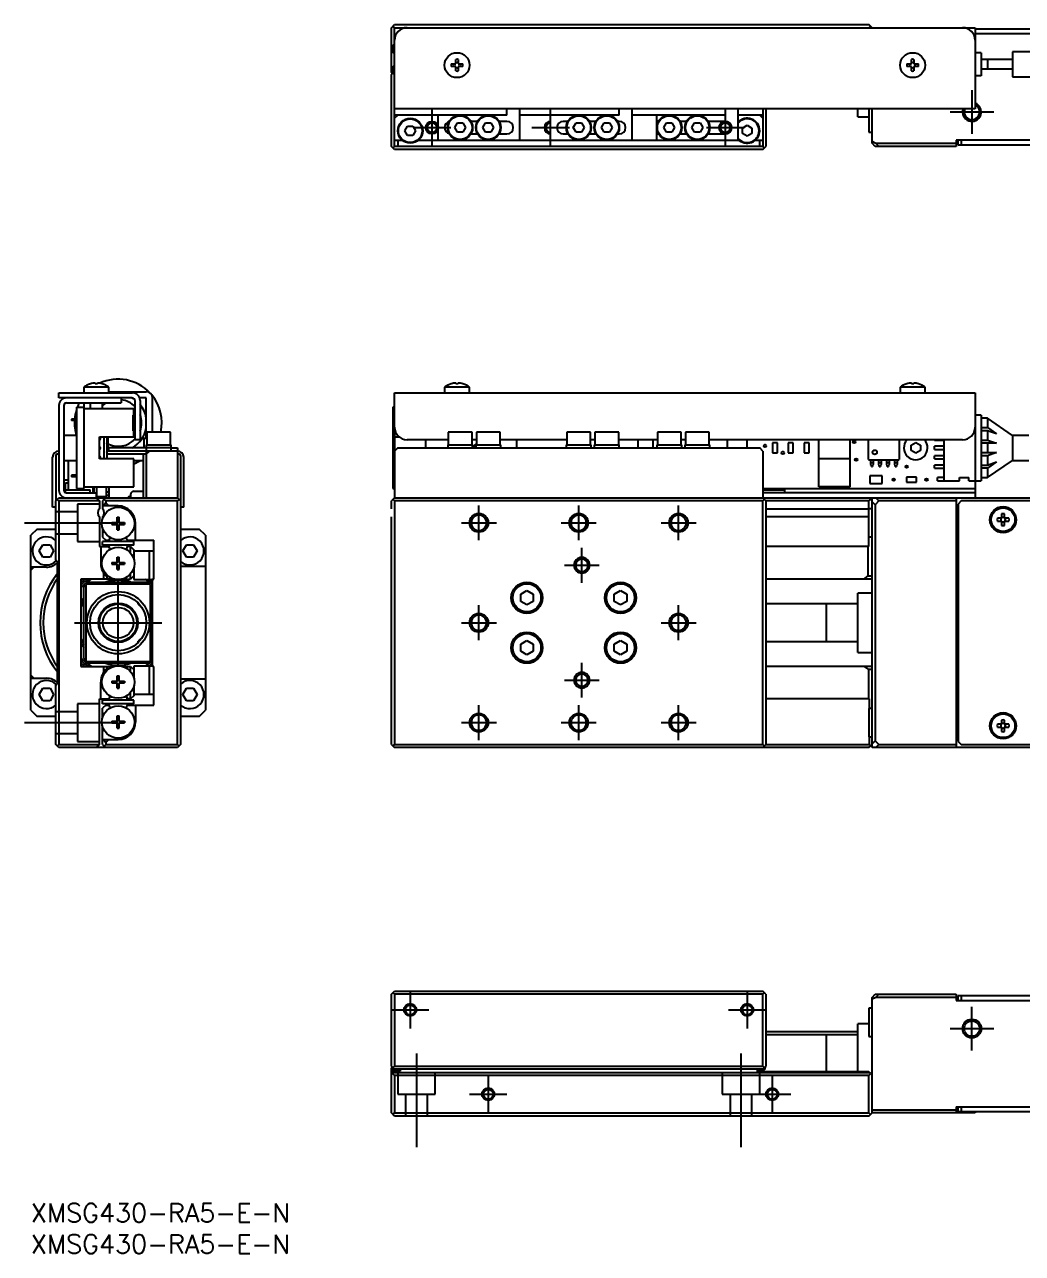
# Model space of a CAD drawing. Extents: x -1 to 623, y -8 to 193.
# Drawn here: x -1 to 158.9, y -8 to 188.8 of the extents above; entities that cross this region are included whole.
import ezdxf

# ---------------------------------------------------------------- set-up
doc = ezdxf.new("R2010")
doc.units = 0
doc.header["$LTSCALE"] = 0.5
doc.linetypes.add('CENTER', pattern=[50.8, 31.75, -6.35, 6.35, -6.35])
doc.linetypes.add('DASHED', pattern=[19.05, 12.7, -6.35])
for name, color, linetype in [('MSM_CENTER', 1, 'CENTER'), ('MSM_CONTINUOUS', 7, 'CONTINUOUS'), ('MSM_DASHED', 4, 'DASHED'), ('MSM_NARROW', 5, 'CONTINUOUS'), ('MSM_PART_NUMBER', 7, 'CONTINUOUS')]:
    doc.layers.add(name, color=color, linetype=linetype)
doc.styles.get("Standard").update_dxf_attribs({"font": 'txt.shx', "height": 1, "bigfont": 'bigfont.shx'})

# ---------------------------------------------------------------- blocks, each defined once
blk = doc.blocks.new('*U2')
at = {"layer": 'MSM_PART_NUMBER'}
blk.add_text('XMSG430-RA5-E-N', height=3, dxfattribs=at).set_placement((0, -3))
blk = doc.blocks.new('*U3')
at = {"layer": 'MSM_PART_NUMBER'}
blk.add_text('XMSG430-RA5-E-N', height=3, dxfattribs=at).set_placement((0, -8))

msp = doc.modelspace()

# ---------------------------------------------------------------- linework, layer by layer
at = {"layer": 'MSM_CENTER'}
for p, q in [((150.800001, 178.289999), (150.800001, 171.289999)), ((64.300001, 169.289999), (64.300001, 175.289999)), ((83.300001, 169.289999), (83.300001, 175.289999)), ((111.300001, 169.289999), (111.300001, 175.289999)), ((147.300001, 174.789999), (154.300001, 174.789999)), ((61.300001, 172.289999), (67.300001, 172.289999)), ((80.300001, 172.289999), (86.300001, 172.289999)), ((108.300001, 172.289999), (114.300001, 172.289999)), ((71.800001, 106.2), (71.800001, 111.8)), ((87.800001, 106.2), (87.800001, 111.8)), ((103.800001, 106.2), (103.800001, 111.8)), ((-0.999999, 109), (14.000001, 109)), ((69.000001, 109), (74.600001, 109)), ((85.000001, 109), (90.600001, 109)), ((101.000001, 109), (106.600001, 109)), ((88.300001, 99.4), (88.300001, 105)), ((85.500001, 102.2), (91.100001, 102.2)), ((14.000001, 86), (14.000001, 100)), ((71.800001, 90.2), (71.800001, 95.8)), ((103.800001, 90.2), (103.800001, 95.8)), ((7.000001, 93), (21.000001, 93)), ((69.000001, 93), (74.600001, 93)), ((101.000001, 93), (106.600001, 93)), ((88.300001, 81), (88.300001, 86.6)), ((85.500001, 83.8), (91.100001, 83.8)), ((71.800001, 74.2), (71.800001, 79.8)), ((87.800001, 74.2), (87.800001, 79.8)), ((103.800001, 74.2), (103.800001, 79.8)), ((-0.999999, 77), (14.000001, 77)), ((69.000001, 77), (74.600001, 77)), ((85.000001, 77), (90.600001, 77)), ((101.000001, 77), (106.600001, 77)), ((60.800001, 34.000001), (60.800001, 28.000001)), ((114.800001, 34.000001), (114.800001, 28.000001)), ((150.800001, 24.500001), (150.800001, 31.500001)), ((57.800001, 31.000001), (63.800001, 31.000001)), ((111.800001, 31.000001), (117.800001, 31.000001)), ((147.300001, 28.000001), (154.300001, 28.000001)), ((61.800001, 24), (61.800001, 9)), ((113.800001, 24), (113.800001, 9)), ((73.300001, 20.500001), (73.300001, 14.500001)), ((118.800001, 20.500001), (118.800001, 14.500001)), ((70.300001, 17.500001), (76.300001, 17.500001)), ((115.800001, 17.500001), (121.800001, 17.500001))]:
    msp.add_line(p, q, dxfattribs=at)
at = {"layer": 'MSM_CONTINUOUS'}
for p, q in [((57.800001, 188.289999), (58.300001, 188.789999)), ((57.800001, 181.089999), (57.800001, 188.289999)), ((58.050001, 188.539999), (58.300001, 188.289999)), ((58.300001, 188.789999), (134.300001, 188.789999)), ((58.300001, 188.289999), (151.300001, 188.289999)), ((58.300001, 169.289999), (58.300001, 188.289999)), ((134.800001, 188.289999), (134.300001, 188.789999)), ((134.300001, 188.289999), (134.550001, 188.539999)), ((151.300001, 188.289999), (151.300001, 175.289999)), ((151.300001, 188.089999), (163.600001, 188.089999)), ((163.800001, 187.289999), (151.300001, 187.289999)), ((58.000001, 185.489999), (58.000001, 184.289999)), ((58.300001, 185.489999), (58.000001, 185.489999)), ((58.300001, 184.289999), (58.000001, 184.289999)), ((68.100001, 182.489999), (68.100001, 183.218708)), ((68.500001, 183.218708), (68.500001, 182.489999)), ((141.100001, 182.489999), (141.100001, 183.218708)), ((141.500001, 183.218708), (141.500001, 182.489999)), ((152.300001, 184.289999), (151.300001, 184.289999)), ((152.300001, 184.289999), (152.300001, 180.589999)), ((157.300001, 183.189999), (152.300001, 183.189999)), ((153.300001, 183.189999), (153.300001, 181.689999)), ((157.300001, 184.439999), (157.300001, 180.439999)), ((166.115016, 184.439999), (157.300001, 184.439999)), ((58.300001, 182.289999), (57.800001, 181.789999)), ((58.300001, 181.789999), (57.800001, 181.789999)), ((57.800001, 181.589999), (58.300001, 181.589999)), ((57.800001, 180.789999), (58.300001, 181.289999)), ((57.900001, 180.989999), (57.800001, 181.089999)), ((57.900001, 180.889999), (57.900001, 181.089999)), ((58.300001, 181.389999), (58.200001, 181.389999)), ((67.371292, 182.489999), (68.100001, 182.489999)), ((68.100001, 182.089999), (67.371292, 182.089999)), ((68.100001, 181.361291), (68.100001, 182.089999)), ((68.500001, 182.489999), (69.22871, 182.489999)), ((68.500001, 182.089999), (68.500001, 181.361291)), ((69.22871, 182.089999), (68.500001, 182.089999)), ((140.371292, 182.489999), (141.100001, 182.489999)), ((141.100001, 182.089999), (140.371292, 182.089999)), ((141.100001, 181.361291), (141.100001, 182.089999)), ((141.500001, 182.489999), (142.22871, 182.489999)), ((141.500001, 182.089999), (141.500001, 181.361291)), ((142.22871, 182.089999), (141.500001, 182.089999)), ((152.300001, 181.689999), (157.300001, 181.689999)), ((57.800001, 169.289999), (57.800001, 180.789999)), ((58.050001, 181.039999), (58.300001, 180.789999)), ((152.300001, 180.589999), (151.300001, 180.589999)), ((157.300001, 180.439999), (166.115016, 180.439999)), ((151.300001, 175.289999), (58.300001, 175.289999)), ((76.300001, 174.289999), (76.300001, 175.289999)), ((78.300001, 175.289999), (78.300001, 170.289999)), ((94.300001, 174.289999), (94.300001, 175.289999)), ((96.300001, 175.289999), (96.300001, 170.289999)), ((111.300001, 174.289999), (111.300001, 175.289999)), ((113.300001, 175.289999), (113.300001, 170.289999)), ((117.300001, 175.289999), (117.300001, 169.289999)), ((117.800001, 175.289999), (117.800001, 169.289999)), ((132.500001, 174.039999), (132.500001, 175.289999)), ((134.300001, 175.289999), (134.300001, 171.539999)), ((134.800001, 169.789999), (134.800001, 175.289999)), ((58.300001, 173.789999), (58.800001, 174.289999)), ((76.300001, 174.289999), (58.300001, 174.289999)), ((65.300001, 170.289999), (65.300001, 174.289999)), ((71.56795, 173.289999), (70.532052, 173.289999)), ((76.300001, 173.289999), (75.032052, 173.289999)), ((94.300001, 174.289999), (78.300001, 174.289999)), ((83.300001, 170.289999), (83.300001, 174.289999)), ((86.06795, 173.289999), (85.300001, 173.289999)), ((90.56795, 173.289999), (89.532052, 173.289999)), ((94.300001, 173.289999), (94.032052, 173.289999)), ((111.300001, 174.289999), (96.300001, 174.289999)), ((100.300001, 170.289999), (100.300001, 174.289999)), ((105.06795, 173.289999), (104.032052, 173.289999)), ((111.300001, 173.289999), (108.532052, 173.289999)), ((117.300001, 174.289999), (113.300001, 174.289999)), ((116.800001, 174.289999), (117.300001, 173.789999)), ((132.500001, 174.039999), (134.300001, 174.039999)), ((59.933975, 171.789999), (60.366988, 172.539999)), ((60.366988, 171.039999), (59.933975, 171.789999)), ((60.366988, 172.539999), (61.233014, 172.539999)), ((61.233014, 172.539999), (61.666026, 171.789999)), ((61.666026, 171.789999), (61.233014, 171.039999)), ((67.933975, 172.289999), (68.366988, 173.039999)), ((68.366988, 171.539999), (67.933975, 172.289999)), ((68.366988, 173.039999), (69.233014, 173.039999)), ((69.233014, 171.539999), (68.366988, 171.539999)), ((69.233014, 173.039999), (69.666026, 172.289999)), ((69.666026, 172.289999), (69.233014, 171.539999)), ((70.532052, 171.289999), (71.56795, 171.289999)), ((72.433975, 172.289999), (72.866988, 173.039999)), ((72.866988, 171.539999), (72.433975, 172.289999)), ((72.866988, 173.039999), (73.733014, 173.039999)), ((73.733014, 171.539999), (72.866988, 171.539999)), ((73.733014, 173.039999), (74.166026, 172.289999)), ((74.166026, 172.289999), (73.733014, 171.539999)), ((75.032052, 171.289999), (76.300001, 171.289999)), ((85.300001, 171.289999), (86.06795, 171.289999)), ((86.933975, 172.289999), (87.366988, 173.039999)), ((87.366988, 171.539999), (86.933975, 172.289999)), ((87.366988, 173.039999), (88.233014, 173.039999)), ((88.233014, 171.539999), (87.366988, 171.539999)), ((88.233014, 173.039999), (88.666026, 172.289999)), ((88.666026, 172.289999), (88.233014, 171.539999)), ((89.532052, 171.289999), (90.56795, 171.289999)), ((91.433975, 172.289999), (91.866988, 173.039999)), ((91.866988, 171.539999), (91.433975, 172.289999)), ((91.866988, 173.039999), (92.733014, 173.039999)), ((92.733014, 171.539999), (91.866988, 171.539999)), ((92.733014, 173.039999), (93.166026, 172.289999)), ((93.166026, 172.289999), (92.733014, 171.539999)), ((94.032052, 171.289999), (94.300001, 171.289999)), ((101.433975, 172.289999), (101.866988, 173.039999)), ((101.866988, 171.539999), (101.433975, 172.289999)), ((101.866988, 173.039999), (102.733014, 173.039999)), ((102.733014, 171.539999), (101.866988, 171.539999)), ((102.733014, 173.039999), (103.166026, 172.289999)), ((103.166026, 172.289999), (102.733014, 171.539999)), ((104.032052, 171.289999), (105.06795, 171.289999)), ((105.933975, 172.289999), (106.366988, 173.039999)), ((106.366988, 171.539999), (105.933975, 172.289999)), ((106.366988, 173.039999), (107.233014, 173.039999)), ((107.233014, 171.539999), (106.366988, 171.539999)), ((107.233014, 173.039999), (107.666026, 172.289999)), ((107.666026, 172.289999), (107.233014, 171.539999)), ((108.532052, 171.289999), (111.300001, 171.289999)), ((114.050001, 172.223012), (114.800001, 172.656025)), ((114.050001, 171.356987), (114.050001, 172.223012)), ((114.800001, 170.923974), (114.050001, 171.356987)), ((114.800001, 172.656025), (115.550001, 172.223012)), ((115.550001, 171.356987), (114.800001, 170.923974)), ((115.550001, 172.223012), (115.550001, 171.356987)), ((134.300001, 171.539999), (134.800001, 171.539999)), ((58.300001, 168.789999), (57.800001, 169.289999)), ((58.300001, 169.289999), (58.050001, 169.039999)), ((58.300001, 170.289999), (59.477125, 170.289999)), ((117.300001, 169.289999), (58.300001, 169.289999)), ((58.800001, 170.289999), (58.800001, 169.289999)), ((61.233014, 171.039999), (60.366988, 171.039999)), ((62.122877, 170.289999), (113.477125, 170.289999)), ((116.122877, 170.289999), (117.300001, 170.289999)), ((116.800001, 169.289999), (116.800001, 170.289999)), ((117.550001, 169.039999), (117.300001, 169.289999)), ((117.300001, 168.789999), (117.800001, 169.289999)), ((134.800001, 170.096186), (135.412373, 169.789999)), ((135.300001, 169.289999), (134.800001, 169.789999)), ((148.300001, 169.289999), (135.300001, 169.289999)), ((135.412373, 169.789999), (148.300001, 169.789999)), ((135.412373, 169.789999), (135.912373, 169.289999)), ((163.800001, 170.289999), (148.300001, 170.289999)), ((148.300001, 170.289999), (148.300001, 169.289999)), ((148.600001, 169.489999), (148.600001, 170.289999)), ((163.800001, 169.489999), (148.600001, 169.489999)), ((149.100001, 170.289999), (149.100001, 169.489999)), ((117.300001, 168.789999), (58.300001, 168.789999)), ((12.500001, 130.697999), (8.500001, 130.697999)), ((8.500001, 130.697999), (8.500001, 129.8)), ((9.571292, 131.255732), (9.550001, 131.255732)), ((10.300001, 131.255732), (10.300001, 131.387476)), ((10.700001, 131.255732), (10.300001, 131.255732)), ((10.700001, 131.387476), (10.700001, 131.255732)), ((11.450001, 131.255732), (11.42871, 131.255732)), ((12.500001, 129.8), (12.500001, 130.697999)), ((12.500001, 130), (18.5, 130)), ((70.300001, 130.697999), (66.300001, 130.697999)), ((66.300001, 130.697999), (66.300001, 129.8)), ((67.371292, 131.255732), (67.350001, 131.255732)), ((68.100001, 131.255732), (68.100001, 131.387476)), ((68.500001, 131.255732), (68.100001, 131.255732)), ((68.500001, 131.387476), (68.500001, 131.255732)), ((69.250001, 131.255732), (69.22871, 131.255732)), ((70.300001, 129.8), (70.300001, 130.697999)), ((143.300001, 130.697999), (139.300001, 130.697999)), ((139.300001, 130.697999), (139.300001, 129.8)), ((140.371292, 131.255732), (140.350001, 131.255732)), ((141.100001, 131.255732), (141.100001, 131.387476)), ((141.500001, 131.255732), (141.100001, 131.255732)), ((141.500001, 131.387476), (141.500001, 131.255732)), ((142.250001, 131.255732), (142.22871, 131.255732)), ((143.300001, 129.8), (143.300001, 130.697999)), ((4.500001, 129), (4.500001, 129.8)), ((4.500001, 129.8), (16.300001, 129.8)), ((16.200001, 129), (4.500001, 129)), ((5.700001, 128.2), (14.500001, 128.2)), ((8.5, 128.2), (8.5, 127.5)), ((9.500001, 128.199981), (9.500001, 127.25)), ((11.500001, 127.25), (11.500001, 128.199981)), ((14.500001, 129), (14.500001, 128.2)), ((16.700001, 122.3), (16.700001, 128.5)), ((18.5, 129), (17.431372, 129)), ((17.500001, 128.6), (17.500001, 122.3)), ((18.5, 122.5), (18.5, 129)), ((19.5, 123.5), (19.5, 129)), ((58.300001, 124.3), (58.300001, 129.8)), ((58.300001, 129.8), (151.300001, 129.8)), ((151.300001, 129.8), (151.300001, 113)), ((4.500001, 127.8), (4.500001, 114.2)), ((5.300001, 127.8), (5.300001, 114.2)), ((7.300001, 127.5), (7.300001, 114.5)), ((7.300001, 127.5), (8.500001, 127.5)), ((8.500001, 127.5), (8.500001, 114.5)), ((16.500001, 127.25), (8.500001, 127.25)), ((16.400001, 123.75), (16.400001, 126.25)), ((16.500001, 126.25), (16.400001, 126.25)), ((16.500001, 126.25), (16.500001, 127.25)), ((58.000001, 127.5), (58.000001, 114.5)), ((58.300001, 127.5), (58.000001, 127.5)), ((152.300001, 126.25), (151.300001, 126.25)), ((152.300001, 126.25), (152.300001, 115.75)), ((6.500001, 125.625), (6.500001, 125.375)), ((7.300001, 125.625), (6.500001, 125.625)), ((7.300001, 125.375), (6.500001, 125.375)), ((16.400001, 125.45), (16.500001, 125.45)), ((16.400001, 125.075), (16.500001, 125.075)), ((16.400001, 124.925), (16.500001, 124.925)), ((16.400001, 124.55), (16.500001, 124.55)), ((16.500001, 124.55), (16.500001, 125.45)), ((153.300001, 125.75), (152.300001, 125.75)), ((152.300001, 124.25), (153.300001, 124.25)), ((153.300001, 125.75), (153.300001, 124.25)), ((157.300001, 123), (153.300001, 125.75)), ((153.300001, 124.25), (154.754546, 123.25)), ((7.300001, 123), (5.300001, 123)), ((11.000001, 122.75), (16.500001, 122.75)), ((11.000001, 119.25), (11.000001, 122.75)), ((11.700001, 122.75), (11.700001, 119.25)), ((12.200001, 122.75), (12.200001, 119.25)), ((12.350001, 122.75), (12.350001, 121)), ((16.500001, 123.75), (16.400001, 123.75)), ((16.500001, 122.75), (16.500001, 123.75)), ((17.500001, 122.3), (16.700001, 122.3)), ((18.600001, 122.5), (18.1, 122.5)), ((18.1, 122.5), (18.1, 121.000002)), ((22.400001, 123.5), (18.600001, 123.5)), ((18.600001, 123.5), (18.600001, 121.5)), ((22.400001, 121.5), (22.400001, 123.5)), ((58.300001, 123.75), (58.300001, 113)), ((58.377112, 123.75), (58.300001, 123.75)), ((58.300001, 122.75), (59.036078, 122.75)), ((66.900001, 122.3), (60.300001, 122.3)), ((63.300001, 121), (63.300001, 122.3)), ((70.700001, 123.5), (66.900001, 123.5)), ((66.900001, 123.5), (66.900001, 121.5)), ((70.700001, 121.5), (70.700001, 123.5)), ((71.400001, 122.3), (70.700001, 122.3)), ((75.200001, 123.5), (71.400001, 123.5)), ((71.400001, 123.5), (71.400001, 121.5)), ((75.200001, 121.5), (75.200001, 123.5)), ((85.900001, 122.3), (75.200001, 122.3)), ((77.900001, 121), (77.900001, 122.3)), ((89.700001, 123.5), (85.900001, 123.5)), ((85.900001, 123.5), (85.900001, 121.5)), ((89.700001, 121.5), (89.700001, 123.5)), ((90.400001, 122.3), (89.700001, 122.3)), ((94.200001, 123.5), (90.400001, 123.5)), ((90.400001, 123.5), (90.400001, 121.5)), ((94.200001, 121.5), (94.200001, 123.5)), ((100.400001, 122.3), (94.200001, 122.3)), ((97.300001, 121), (97.300001, 122.3)), ((99.700001, 122.3), (99.700001, 121)), ((104.200001, 123.5), (100.400001, 123.5)), ((100.400001, 123.5), (100.400001, 121.5)), ((104.200001, 121.5), (104.200001, 123.5)), ((104.900001, 122.3), (104.200001, 122.3)), ((108.700001, 123.5), (104.900001, 123.5)), ((104.900001, 123.5), (104.900001, 121.5)), ((108.700001, 121.5), (108.700001, 123.5)), ((149.300001, 122.3), (108.700001, 122.3)), ((111.600001, 122.3), (111.600001, 121)), ((114.800001, 121), (114.800001, 122.3)), ((126.300001, 114.75), (126.300001, 122.3)), ((131.300001, 114.75), (131.300001, 122.3)), ((134.245001, 119.15), (134.245001, 122.3)), ((139.145001, 122.3), (139.145001, 119.15)), ((144.800001, 122.25), (144.800001, 122.3)), ((144.800001, 122.25), (146.300001, 122.25)), ((146.300001, 122.3), (146.300001, 115.75)), ((153.300001, 123.75), (152.300001, 123.75)), ((152.300001, 122.25), (153.300001, 122.25)), ((153.300001, 123.75), (153.300001, 122.25)), ((154.754546, 123.25), (153.300001, 123.75)), ((153.300001, 122.25), (154.754546, 121.75)), ((157.300001, 123), (157.300001, 119)), ((159.901078, 123), (157.300001, 123)), ((23.500001, 120.5), (12.286493, 120.5)), ((12.500001, 120.5), (12.500001, 121.000002)), ((22.500001, 121.000002), (12.500001, 121.000002)), ((18.500001, 121.5), (22.500001, 121.5)), ((18.500001, 121.5), (18.500001, 113)), ((18.500001, 120), (19.000001, 120.5)), ((22.500001, 120.5), (22.500001, 121.5)), ((22.500001, 121), (23.500001, 121)), ((23.500001, 121), (23.500001, 113)), ((58.800001, 121), (58.300001, 120.5)), ((58.800001, 121), (116.800001, 121)), ((66.800001, 121.5), (70.800001, 121.5)), ((66.800001, 121.5), (66.800001, 121)), ((70.800001, 121), (70.800001, 121.5)), ((71.050001, 121.433013), (71.400001, 121.635085)), ((71.050001, 121), (71.050001, 121.433013)), ((71.300001, 121.5), (75.300001, 121.5)), ((71.300001, 121.5), (71.300001, 121)), ((75.300001, 121), (75.300001, 121.5)), ((85.800001, 121.5), (89.800001, 121.5)), ((85.800001, 121.5), (85.800001, 121)), ((89.800001, 121), (89.800001, 121.5)), ((90.300001, 121.5), (94.300001, 121.5)), ((90.300001, 121.5), (90.300001, 121)), ((94.300001, 121), (94.300001, 121.5)), ((100.300001, 121.5), (104.300001, 121.5)), ((100.300001, 121.5), (100.300001, 121)), ((104.300001, 121), (104.300001, 121.5)), ((104.800001, 121.5), (108.800001, 121.5)), ((104.800001, 121.5), (104.800001, 121)), ((108.800001, 121), (108.800001, 121.5)), ((117.300001, 120.5), (116.800001, 121)), ((117.300001, 120.5), (117.300001, 113)), ((118.832501, 121.8), (118.832501, 120.2)), ((119.632501, 121.8), (118.832501, 121.8)), ((118.832501, 120.2), (119.632501, 120.2)), ((119.632501, 120.2), (119.632501, 121.8)), ((121.372501, 121.8), (121.372501, 120.2)), ((122.172501, 121.8), (121.372501, 121.8)), ((121.372501, 120.2), (122.172501, 120.2)), ((122.172501, 120.2), (122.172501, 121.8)), ((123.912501, 121.8), (123.912501, 120.2)), ((124.712501, 121.8), (123.912501, 121.8)), ((123.912501, 120.2), (124.712501, 120.2)), ((124.712501, 120.2), (124.712501, 121.8)), ((141.050001, 121.433013), (141.800001, 121.866026)), ((141.050001, 120.566987), (141.050001, 121.433013)), ((141.800001, 120.133975), (141.050001, 120.566987)), ((141.800001, 121.866026), (142.550001, 121.433013)), ((142.550001, 120.566987), (141.800001, 120.133975)), ((142.550001, 121.433013), (142.550001, 120.566987)), ((144.800001, 120.75), (144.800001, 121.25)), ((146.300001, 121.25), (144.800001, 121.25)), ((144.800001, 120.75), (146.300001, 120.75)), ((154.754546, 121.75), (152.300001, 121.75)), ((152.300001, 120.25), (154.754546, 120.25)), ((153.300001, 121.75), (153.300001, 120.25)), ((154.754546, 120.25), (153.300001, 119.75)), ((3.5, 111.5), (3.5, 119.5)), ((4, 119.8), (4.000001, 112.5)), ((4.499982, 120), (4.2, 120)), ((5.300001, 119), (7.300001, 119)), ((6, 119), (6, 114.3)), ((16.500001, 119.25), (11.000001, 119.25)), ((18.5, 120), (12.200001, 120)), ((16.500001, 114.75), (16.500001, 119.25)), ((16.500001, 119), (18, 119)), ((18, 120), (18, 113)), ((23.8, 120), (23.500001, 120)), ((24, 119.8), (24, 112.500001)), ((24.5, 111.5), (24.5, 119.5)), ((131.300001, 119.25), (126.300001, 119.25)), ((139.045001, 119.05), (134.345001, 119.05)), ((134.575001, 119.05), (134.575001, 118.316395)), ((135.005001, 118.61), (134.575001, 118.61)), ((134.690001, 118.25), (134.575001, 118.316395)), ((134.690001, 118), (134.690001, 118.25)), ((135.005001, 118.316395), (134.890001, 118.25)), ((134.890001, 118.25), (134.890001, 118)), ((135.005001, 119.05), (135.005001, 118.316395)), ((135.845001, 119.05), (135.845001, 118.316395)), ((136.275001, 118.61), (135.845001, 118.61)), ((135.960001, 118.25), (135.845001, 118.316395)), ((135.960001, 118), (135.960001, 118.25)), ((136.275001, 118.316395), (136.160001, 118.25)), ((136.160001, 118.25), (136.160001, 118)), ((136.275001, 119.05), (136.275001, 118.316395)), ((137.115001, 119.05), (137.115001, 118.316395)), ((137.545001, 118.61), (137.115001, 118.61)), ((137.230001, 118.25), (137.115001, 118.316395)), ((137.230001, 118), (137.230001, 118.25)), ((137.545001, 118.316395), (137.430001, 118.25)), ((137.430001, 118.25), (137.430001, 118)), ((137.545001, 119.05), (137.545001, 118.316395)), ((138.385001, 119.05), (138.385001, 118.316395)), ((138.815001, 118.61), (138.385001, 118.61)), ((138.500001, 118.25), (138.385001, 118.316395)), ((138.500001, 118), (138.500001, 118.25)), ((138.815001, 118.316395), (138.700001, 118.25)), ((138.700001, 118.25), (138.700001, 118)), ((138.815001, 119.05), (138.815001, 118.316395)), ((144.800001, 119.25), (144.800001, 119.75)), ((146.300001, 119.75), (144.800001, 119.75)), ((144.800001, 119.25), (146.300001, 119.25)), ((144.800001, 117.75), (144.800001, 118.25)), ((146.300001, 118.25), (144.800001, 118.25)), ((153.300001, 119.75), (152.300001, 119.75)), ((152.300001, 118.25), (153.300001, 118.25)), ((153.300001, 119.75), (153.300001, 118.25)), ((153.300001, 116.25), (157.300001, 119)), ((153.300001, 118.25), (154.754546, 118.75)), ((154.754546, 118.75), (153.300001, 117.75)), ((157.300001, 119), (159.901078, 119)), ((6.500001, 116.625), (6.500001, 116.375)), ((7.300001, 116.625), (6.500001, 116.625)), ((7.300001, 116.375), (6.500001, 116.375)), ((136.425001, 116.545), (134.425001, 116.545)), ((134.425001, 116.545), (134.425001, 115.295)), ((134.690001, 118), (134.890001, 118)), ((135.960001, 118), (136.160001, 118)), ((136.425001, 115.295), (136.425001, 116.545)), ((137.230001, 118), (137.430001, 118)), ((138.500001, 118), (138.700001, 118)), ((141.940001, 116.32), (140.340001, 116.32)), ((140.340001, 116.32), (140.340001, 115.52)), ((141.940001, 115.52), (141.940001, 116.32)), ((144.800001, 117.75), (146.300001, 117.75)), ((145.300001, 115.75), (145.300001, 116.25)), ((146.300001, 116.25), (145.300001, 116.25)), ((148.800001, 116.25), (150.300001, 116.25)), ((148.800001, 115.75), (148.800001, 116.25)), ((150.300001, 115.75), (150.300001, 116.25)), ((153.300001, 117.75), (152.300001, 117.75)), ((152.300001, 116.25), (153.300001, 116.25)), ((153.300001, 117.75), (153.300001, 116.25)), ((5.300001, 115.9), (6, 115.9)), ((5.500001, 114.3), (9.500001, 114.3)), ((5.500001, 114.3), (5.500001, 113.85359)), ((5.575002, 115.4), (6, 115.4)), ((5.575002, 114.3), (5.575002, 115.4)), ((7.300001, 114.5), (8.500001, 114.5)), ((8.500001, 114.75), (16.500001, 114.75)), ((9.500001, 113.8), (9.500001, 114.3)), ((10, 113.8), (10, 114.75)), ((10.075002, 114.6), (10.075002, 113.8)), ((10.575002, 113), (10.575002, 114.6)), ((12.075002, 114.75), (12.075002, 113)), ((12.575002, 113), (12.575002, 114.75)), ((58.000001, 114.5), (58.300001, 114.5)), ((117.300001, 114.5), (151.300001, 114.5)), ((117.300001, 114.3), (120.800001, 114.3)), ((120.800001, 113.8), (120.800001, 114.5)), ((131.300001, 114.75), (126.300001, 114.75)), ((134.425001, 115.295), (136.425001, 115.295)), ((140.340001, 115.52), (141.940001, 115.52)), ((145.300001, 115.75), (148.800001, 115.75)), ((150.300001, 115.75), (152.300001, 115.75)), ((4.000001, 112.5), (4.500001, 113)), ((4.000001, 103), (4.000001, 112.5)), ((4.500001, 112.5), (4.250001, 112.75)), ((4.500001, 113), (23.500001, 113)), ((4.500001, 112.5), (4.500001, 73.5)), ((11.000001, 112.5), (4.500001, 112.5)), ((5.075002, 113), (5.075002, 113.175609)), ((5.500001, 113.898582), (5.437043, 113.898582)), ((5.575002, 113), (5.575002, 113.006528)), ((5.700001, 113.8), (10.500001, 113.8)), ((10.500001, 113.8), (10.500001, 113)), ((10.500001, 113), (11.000001, 112.5)), ((10.575002, 113.2), (12.075002, 113.2)), ((11.000001, 112.5), (11.000001, 111.261438)), ((12.000001, 113), (11.500001, 112.5)), ((11.500001, 112.5), (11.500001, 111.261438)), ((12.000001, 112.2), (11.646448, 111.7)), ((12.000001, 112.5), (11.750001, 112.75)), ((12.000001, 112.5), (12.000001, 112.2)), ((23.500001, 112.5), (12.000001, 112.5)), ((12.500001, 111.7), (12.000001, 112.2)), ((12.575002, 113.898582), (12.075002, 113.898582)), ((12.575002, 113.4), (12.075002, 113.4)), ((16.002502, 113.19), (15.892502, 113.19)), ((16.002502, 113), (16.002502, 113.658579)), ((16.031792, 113.729289), (16.353213, 114.050711)), ((16.423924, 114.08), (18, 114.08)), ((23.500001, 113), (24.000001, 112.5)), ((23.750001, 112.75), (23.500001, 112.5)), ((23.500001, 73.5), (23.500001, 112.5)), ((24.000001, 112.5), (24.000001, 73.5)), ((58.300001, 113), (57.800001, 112.5)), ((57.800001, 111.261438), (57.800001, 112.5)), ((58.050001, 112.75), (58.300001, 112.5)), ((58.300001, 113), (163.800001, 113)), ((117.300001, 112.5), (58.300001, 112.5)), ((58.300001, 112.5), (58.300001, 73.5)), ((151.300001, 113.8), (117.300001, 113.8)), ((117.800001, 112.5), (117.300001, 113)), ((117.300001, 112.5), (117.550001, 112.75)), ((117.300001, 73.5), (117.300001, 112.5)), ((134.300001, 112.5), (117.800001, 112.5)), ((117.800001, 112.5), (117.800001, 73.5)), ((134.800001, 112.5), (134.300001, 113)), ((134.300001, 112.5), (134.550001, 112.75)), ((134.300001, 111.261438), (134.300001, 112.5)), ((134.800001, 73), (134.800001, 113)), ((135.300001, 111.887628), (134.800001, 112.387628)), ((135.912373, 112.5), (135.300001, 111.887628)), ((135.412373, 113), (135.912373, 112.5)), ((148.300001, 112.5), (135.912373, 112.5)), ((148.300001, 113), (148.300001, 73)), ((149.100001, 112.5), (148.600001, 112)), ((163.100001, 112.5), (149.100001, 112.5)), ((4, 111.5), (3.5, 111.5)), ((14.000001, 111.7), (11.500001, 111.7)), ((24.5, 111.5), (24, 111.5)), ((117.800001, 111.261438), (134.300001, 111.261438)), ((134.300001, 105.2), (134.300001, 111.25)), ((134.800001, 111.25), (134.300001, 111.25)), ((135.300001, 111.887628), (135.300001, 74.112373)), ((148.600001, 112), (148.600001, 74)), ((155.560001, 110.419185), (155.560001, 109.74)), ((156.040001, 109.74), (156.040001, 110.419185)), ((11.000001, 109.938562), (11.000001, 105.2)), ((11.500001, 109.938562), (11.500001, 109.614143)), ((13.000001, 109.045), (13.795001, 109.045)), ((13.000001, 109.045), (13.000001, 108.755)), ((13.000001, 108.755), (13.795001, 108.755)), ((13.529995, 108.755), (13.529995, 109.045)), ((13.855001, 109.9), (14.145001, 109.9)), ((13.855001, 109.105), (13.855001, 109.9)), ((14.145001, 109.370007), (13.855001, 109.370007)), ((13.855001, 107.9), (13.855001, 108.695)), ((13.855001, 108.429993), (14.145001, 108.429993)), ((14.145001, 109.105), (14.145001, 109.9)), ((14.145001, 107.9), (14.145001, 108.695)), ((14.205001, 109.045), (15.000001, 109.045)), ((14.205001, 108.755), (15.000001, 108.755)), ((14.470008, 108.755), (14.470008, 109.045)), ((15.000001, 109.045), (15.000001, 108.755)), ((16.800001, 106.2), (16.800001, 108.9)), ((57.800001, 73.5), (57.800001, 109.938562)), ((134.300001, 109.938562), (117.800001, 109.938562)), ((155.560001, 109.74), (154.880816, 109.74)), ((154.880816, 109.26), (155.560001, 109.26)), ((155.560001, 109.26), (155.560001, 108.580816)), ((156.719185, 109.74), (156.040001, 109.74)), ((156.040001, 109.26), (156.719185, 109.26)), ((156.040001, 108.580816), (156.040001, 109.26)), ((1, 108), (0, 107)), ((0, 79), (0, 107)), ((1, 108), (4.000001, 108)), ((11.500001, 108.185857), (11.500001, 106.7)), ((11.500001, 106.7), (12.000001, 106.2)), ((12.535409, 106.288252), (12.484457, 106.2)), ((13.855001, 107.9), (14.145001, 107.9)), ((15.515546, 106.2), (15.327133, 106.526341)), ((24.000001, 108), (27, 108)), ((28, 107), (27, 108)), ((28, 107), (28.000001, 102)), ((134.300001, 106.75), (134.800001, 106.75)), ((1.3453, 104.5), (1.92265, 105.5)), ((1.92265, 103.5), (1.3453, 104.5)), ((1.92265, 105.5), (3.077351, 105.5)), ((3.077351, 105.5), (3.654701, 104.5)), ((3.654701, 104.5), (3.077351, 103.5)), ((11.000001, 105.2), (12.455589, 105.2)), ((11.200001, 105.2), (11.200001, 102.5)), ((16.500001, 106), (11.500001, 106)), ((11.500001, 105.4), (11.500001, 106)), ((16.500001, 105.4), (11.500001, 105.4)), ((12.000001, 106.2), (12.484457, 106.2)), ((12.455589, 105.2), (12.535409, 105.061748)), ((15.327133, 104.823659), (15.544413, 105.2)), ((15.515546, 106.2), (19.700001, 106.2)), ((16.000001, 105.2), (15.544413, 105.2)), ((16.000001, 104.161325), (16.000001, 105.2)), ((16.000001, 105.2), (16.500001, 104.7)), ((16.500001, 105.4), (16.500001, 106)), ((16.500001, 104.7), (16.500001, 103.214143)), ((19.700001, 104.45), (16.500001, 104.45)), ((19.000001, 99.95), (19.000001, 104.45)), ((19.700001, 100), (19.700001, 106.2)), ((24.3453, 104.5), (24.92265, 105.5)), ((24.92265, 103.5), (24.3453, 104.5)), ((24.92265, 105.5), (26.077351, 105.5)), ((26.077351, 105.5), (26.654701, 104.5)), ((26.654701, 104.5), (26.077351, 103.5)), ((134.300001, 105.2), (117.800001, 105.2)), ((134.200001, 100.5), (134.200001, 105.2)), ((3.077351, 103.5), (1.92265, 103.5)), ((4.300001, 102.7), (4.000001, 103)), ((4.300001, 83.3), (4.300001, 102.7)), ((13.000001, 102.645), (13.795001, 102.645)), ((13.000001, 102.645), (13.000001, 102.355)), ((13.000001, 102.355), (13.795001, 102.355)), ((13.529995, 102.355), (13.529995, 102.645)), ((13.855001, 103.5), (14.145001, 103.5)), ((13.855001, 102.705), (13.855001, 103.5)), ((14.145001, 102.970007), (13.855001, 102.970007)), ((14.145001, 102.705), (14.145001, 103.5)), ((14.205001, 102.645), (15.000001, 102.645)), ((14.205001, 102.355), (15.000001, 102.355)), ((14.470008, 102.355), (14.470008, 102.645)), ((15.000001, 102.645), (15.000001, 102.355)), ((26.077351, 103.5), (24.92265, 103.5)), ((148.600001, 103), (148.300001, 103)), ((0, 101.4), (0.5, 101.9)), ((2.5, 101.9), (0, 101.9)), ((11.700001, 100), (11.700001, 100.903128)), ((13.855001, 101.5), (13.855001, 102.295)), ((13.855001, 102.029993), (14.145001, 102.029993)), ((13.855001, 101.5), (14.145001, 101.5)), ((14.145001, 101.5), (14.145001, 102.295)), ((16.000001, 100), (16.000001, 100.838675)), ((16.500001, 100.5), (16.000001, 100)), ((16.500001, 101.785857), (16.500001, 99.95)), ((28.000001, 102), (24.000001, 102)), ((28.000001, 102), (28.000001, 84)), ((133.492894, 100), (134.200001, 100.5)), ((134.200001, 100.5), (134.800001, 100.5)), ((148.300001, 101.25), (148.600001, 101.25)), ((8.000001, 100), (8.000001, 86)), ((13.285858, 100), (8.000001, 100)), ((8.500001, 98.7), (8.800001, 99)), ((8.500001, 87.3), (8.500001, 98.7)), ((9.000001, 99.2), (8.800001, 99)), ((8.800001, 99), (8.800001, 87)), ((9.000001, 99.2), (9.300001, 99.5)), ((19.000001, 99.2), (9.000001, 99.2)), ((9.300001, 99.5), (18.700001, 99.5)), ((12.200001, 100.355239), (12.200001, 100)), ((14.714144, 100), (16.000001, 100)), ((16.500001, 99.95), (19.500001, 99.95)), ((18.700001, 99.5), (19.000001, 99.2)), ((19.200001, 99), (19.000001, 99.2)), ((19.200001, 87), (19.200001, 99)), ((19.200001, 99), (19.500001, 98.7)), ((19.500001, 86), (19.500001, 100)), ((19.500001, 100), (19.700001, 100)), ((134.800001, 100), (117.800001, 100)), ((78.500001, 97.57735), (79.500001, 98.154701)), ((78.500001, 96.42265), (78.500001, 97.57735)), ((79.500001, 98.154701), (80.500001, 97.57735)), ((80.500001, 97.57735), (80.500001, 96.42265)), ((93.500001, 97.57735), (94.500001, 98.154701)), ((93.500001, 96.42265), (93.500001, 97.57735)), ((94.500001, 98.154701), (95.500001, 97.57735)), ((95.500001, 97.57735), (95.500001, 96.42265)), ((132.500001, 88.25), (132.500001, 97.75)), ((134.800001, 97.75), (132.500001, 97.75)), ((148.500001, 98), (148.300001, 97.8)), ((148.500001, 98), (148.500001, 88)), ((148.600001, 98), (148.500001, 98)), ((17.200001, 95.975), (17.200001, 96.163859)), ((17.200001, 95.975), (17.425001, 95.75)), ((17.425001, 95.918797), (17.425001, 95.75)), ((17.425001, 95.75), (17.561725, 95.75)), ((17.561744, 95.75), (17.561896, 95.75)), ((79.500001, 95.8453), (78.500001, 96.42265)), ((80.500001, 96.42265), (79.500001, 95.8453)), ((94.500001, 95.8453), (93.500001, 96.42265)), ((95.500001, 96.42265), (94.500001, 95.8453)), ((132.500001, 96), (117.800001, 96)), ((127.500001, 89.999995), (127.500001, 96.000005)), ((17.425001, 90.25), (17.200001, 90.025)), ((17.200001, 89.836142), (17.200001, 90.025)), ((17.425001, 90.25), (17.425001, 90.081203)), ((17.561725, 90.25), (17.425001, 90.25)), ((17.561953, 90.25), (17.561744, 90.25)), ((78.500001, 89.57735), (79.500001, 90.154701)), ((78.500001, 88.42265), (78.500001, 89.57735)), ((79.500001, 90.154701), (80.500001, 89.57735)), ((80.500001, 89.57735), (80.500001, 88.42265)), ((93.500001, 89.57735), (94.500001, 90.154701)), ((93.500001, 88.42265), (93.500001, 89.57735)), ((94.500001, 90.154701), (95.500001, 89.57735)), ((95.500001, 89.57735), (95.500001, 88.42265)), ((117.800001, 90), (132.500001, 90)), ((8.800001, 87), (8.500001, 87.3)), ((8.800001, 87), (9.000001, 86.8)), ((9.000001, 86.8), (19.000001, 86.8)), ((9.300001, 86.5), (9.000001, 86.8)), ((19.000001, 86.8), (18.700001, 86.5)), ((19.000001, 86.8), (19.200001, 87)), ((19.500001, 87.3), (19.200001, 87)), ((79.500001, 87.8453), (78.500001, 88.42265)), ((80.500001, 88.42265), (79.500001, 87.8453)), ((94.500001, 87.8453), (93.500001, 88.42265)), ((95.500001, 88.42265), (94.500001, 87.8453)), ((132.500001, 88.25), (134.800001, 88.25)), ((148.300001, 88.2), (148.500001, 88)), ((148.500001, 88), (148.600001, 88)), ((8.000001, 86), (13.285858, 86)), ((18.700001, 86.5), (9.300001, 86.5)), ((11.700001, 85.096872), (11.700001, 86)), ((12.200001, 86), (12.200001, 85.644761)), ((14.714144, 86), (16.000001, 86)), ((16.000001, 85.161325), (16.000001, 86)), ((16.000001, 86), (16.500001, 85.5)), ((16.500001, 86.05), (16.500001, 84.214143)), ((19.500001, 86.05), (16.500001, 86.05)), ((19.000001, 81.55), (19.000001, 86.05)), ((19.700001, 86), (19.500001, 86)), ((19.700001, 79.8), (19.700001, 86)), ((134.800001, 86), (117.800001, 86)), ((134.300001, 85.5), (133.592894, 86)), ((134.300001, 80.8), (134.300001, 85.5)), ((134.800001, 85.5), (134.300001, 85.5)), ((148.600001, 84.75), (148.300001, 84.75)), ((0.5, 84.1), (0, 84.6)), ((0, 84.1), (2.5, 84.1)), ((4.000001, 83), (4.300001, 83.3)), ((4.000001, 73.5), (4.000001, 83)), ((11.200001, 80.8), (11.200001, 83.5)), ((13.000001, 83.645), (13.795001, 83.645)), ((13.000001, 83.645), (13.000001, 83.355)), ((13.000001, 83.355), (13.795001, 83.355)), ((13.529995, 83.355), (13.529995, 83.645)), ((13.855001, 84.5), (14.145001, 84.5)), ((13.855001, 83.705), (13.855001, 84.5)), ((14.145001, 83.970007), (13.855001, 83.970007)), ((13.855001, 82.5), (13.855001, 83.295)), ((13.855001, 83.029993), (14.145001, 83.029993)), ((14.145001, 83.705), (14.145001, 84.5)), ((14.145001, 82.5), (14.145001, 83.295)), ((14.205001, 83.645), (15.000001, 83.645)), ((14.205001, 83.355), (15.000001, 83.355)), ((14.470008, 83.355), (14.470008, 83.645)), ((15.000001, 83.645), (15.000001, 83.355)), ((16.500001, 82.785857), (16.500001, 81.3)), ((24.000001, 84), (28.000001, 84)), ((28.000001, 84), (28, 79)), ((148.300001, 83), (148.600001, 83)), ((1.3453, 81.5), (1.92265, 82.5)), ((1.92265, 80.5), (1.3453, 81.5)), ((1.92265, 82.5), (3.077351, 82.5)), ((3.077351, 82.5), (3.654701, 81.5)), ((3.654701, 81.5), (3.077351, 80.5)), ((11.000001, 80.8), (12.455589, 80.8)), ((11.000001, 73.5), (11.000001, 80.8)), ((12.535409, 80.938252), (12.455589, 80.8)), ((13.855001, 82.5), (14.145001, 82.5)), ((15.544413, 80.8), (15.327133, 81.176341)), ((16.000001, 80.8), (15.544413, 80.8)), ((16.000001, 80.8), (16.000001, 81.838675)), ((16.500001, 81.3), (16.000001, 80.8)), ((16.500001, 81.55), (19.700001, 81.55)), ((24.3453, 81.5), (24.92265, 82.5)), ((24.92265, 80.5), (24.3453, 81.5)), ((24.92265, 82.5), (26.077351, 82.5)), ((26.077351, 82.5), (26.654701, 81.5)), ((26.654701, 81.5), (26.077351, 80.5)), ((134.400001, 80.8), (117.800001, 80.8)), ((134.400001, 79.25), (134.400001, 80.8)), ((0, 79), (1, 78)), ((3.077351, 80.5), (1.92265, 80.5)), ((16.500001, 80.6), (11.500001, 80.6)), ((11.500001, 80), (11.500001, 80.6)), ((16.500001, 80), (11.500001, 80)), ((12.000001, 79.8), (11.500001, 79.3)), ((11.500001, 77.814143), (11.500001, 79.3)), ((12.000001, 79.8), (12.484457, 79.8)), ((12.484457, 79.8), (12.535409, 79.711748)), ((15.327133, 79.473659), (15.515546, 79.8)), ((15.515546, 79.8), (19.700001, 79.8)), ((16.500001, 80), (16.500001, 80.6)), ((16.800001, 79.8), (16.800001, 77.1)), ((26.077351, 80.5), (24.92265, 80.5)), ((27, 78), (28, 79)), ((134.300001, 79.25), (134.300001, 74.75)), ((134.800001, 79.25), (134.300001, 79.25)), ((4.000001, 78), (1, 78)), ((13.000001, 77.245), (13.795001, 77.245)), ((13.000001, 77.245), (13.000001, 76.955)), ((13.000001, 76.955), (13.795001, 76.955)), ((13.529995, 76.955), (13.529995, 77.245)), ((13.855001, 78.1), (14.145001, 78.1)), ((13.855001, 77.305), (13.855001, 78.1)), ((14.145001, 77.570007), (13.855001, 77.570007)), ((13.855001, 76.1), (13.855001, 76.895)), ((14.145001, 77.305), (14.145001, 78.1)), ((14.145001, 76.1), (14.145001, 76.895)), ((14.205001, 77.245), (15.000001, 77.245)), ((14.205001, 76.955), (15.000001, 76.955)), ((14.470008, 76.955), (14.470008, 77.245)), ((15.000001, 77.245), (15.000001, 76.955)), ((27, 78), (24.000001, 78)), ((155.560001, 77.419185), (155.560001, 76.74)), ((156.040001, 76.74), (156.040001, 77.419185)), ((11.500001, 73.5), (11.500001, 76.385857)), ((13.855001, 76.629993), (14.145001, 76.629993)), ((13.855001, 76.1), (14.145001, 76.1)), ((155.560001, 76.74), (154.880816, 76.74)), ((154.880816, 76.26), (155.560001, 76.26)), ((155.560001, 76.26), (155.560001, 75.580816)), ((156.719185, 76.74), (156.040001, 76.74)), ((156.040001, 75.580816), (156.040001, 76.26)), ((156.040001, 76.26), (156.719185, 76.26)), ((4.500001, 73), (4.000001, 73.5)), ((4.250001, 73.25), (4.500001, 73.5)), ((4.500001, 73.5), (11.000001, 73.5)), ((23.500001, 73), (4.500001, 73)), ((11.000001, 73.5), (10.500001, 73)), ((11.500001, 74.3), (14.000001, 74.3)), ((11.500001, 73.5), (12.000001, 73)), ((11.646448, 74.3), (12.000001, 73.8)), ((11.750001, 73.25), (12.000001, 73.5)), ((12.000001, 73.8), (12.500001, 74.3)), ((12.000001, 73.8), (12.000001, 73.5)), ((12.000001, 73.5), (23.500001, 73.5)), ((23.500001, 73.5), (23.750001, 73.25)), ((24.000001, 73.5), (23.500001, 73)), ((57.800001, 73.5), (58.300001, 73)), ((58.300001, 73.5), (58.050001, 73.25)), ((58.300001, 73.5), (117.300001, 73.5)), ((134.300001, 73), (58.300001, 73)), ((117.550001, 73.25), (117.300001, 73.5)), ((117.300001, 73), (117.800001, 73.5)), ((117.800001, 73.5), (134.400001, 73.5)), ((134.300001, 74.75), (134.800001, 74.75)), ((134.300001, 73), (134.600001, 73.3)), ((134.400001, 73.5), (134.400001, 74.75)), ((134.600001, 73.3), (134.400001, 73.5)), ((134.600001, 73.3), (134.800001, 73.5)), ((134.800001, 73.612373), (135.300001, 74.112373)), ((169.800001, 73), (134.800001, 73)), ((135.300001, 74.112373), (135.912373, 73.5)), ((135.912373, 73.5), (135.412373, 73)), ((135.912373, 73.5), (148.300001, 73.5)), ((148.600001, 74), (149.100001, 73.5)), ((149.100001, 73.5), (163.100001, 73.5)), ((57.800001, 33.500001), (58.300001, 34.000001)), ((57.800001, 22.000001), (57.800001, 33.500001)), ((58.050001, 33.750001), (58.300001, 33.500001)), ((58.300001, 34.000001), (117.300001, 34.000001)), ((58.300001, 33.500001), (58.300001, 22.000001)), ((117.300001, 33.500001), (58.300001, 33.500001)), ((117.800001, 33.500001), (117.300001, 34.000001)), ((117.300001, 33.500001), (117.550001, 33.750001)), ((117.300001, 22.000001), (117.300001, 33.500001)), ((117.800001, 33.500001), (117.800001, 22.000001)), ((134.800001, 33.000001), (135.300001, 33.500001)), ((135.300001, 33.500001), (148.300001, 33.500001)), ((135.912373, 33.500001), (135.412373, 33.000001)), ((148.300001, 33.500001), (148.300001, 32.500001)), ((134.800001, 14.500001), (134.800001, 33.000001)), ((135.412373, 33.000001), (134.800001, 32.693815)), ((148.300001, 33.000001), (135.412373, 33.000001)), ((148.300001, 32.500001), (163.800001, 32.500001)), ((148.600001, 32.500001), (148.600001, 33.300001)), ((148.600001, 33.300001), (164.000001, 33.300001)), ((149.100001, 33.300001), (149.100001, 32.500001)), ((134.300001, 31.250001), (134.300001, 26.750001)), ((134.800001, 31.250001), (134.300001, 31.250001)), ((132.500001, 21.100001), (132.500001, 28.750001)), ((134.300001, 28.750001), (132.500001, 28.750001)), ((132.500001, 27.500001), (117.800001, 27.500001)), ((132.500001, 27.000001), (117.800001, 27.000001)), ((127.500001, 21.100001), (127.500001, 27.000006)), ((134.300001, 26.750001), (134.800001, 26.750001)), ((58.300001, 21.500001), (57.800001, 22.000001)), ((57.800001, 21.700001), (57.900001, 21.800001)), ((57.800001, 14.500001), (57.800001, 21.700001)), ((57.900001, 21.700001), (57.900001, 21.900001)), ((58.300001, 22.000001), (58.050001, 21.750001)), ((58.300001, 22.000001), (117.300001, 22.000001)), ((117.550001, 21.750001), (117.300001, 22.000001)), ((117.800001, 22.000001), (117.300001, 21.500001)), ((117.700001, 21.900001), (117.700001, 21.700001)), ((57.800001, 21.200001), (59.200001, 21.200001)), ((57.800001, 21.000001), (58.300001, 20.500001)), ((57.800001, 21.000001), (134.400001, 21.000001)), ((58.200001, 21.400001), (58.900001, 21.400001)), ((117.300001, 21.500001), (58.300001, 21.500001)), ((134.300001, 20.500001), (58.300001, 20.500001)), ((58.300001, 20.500001), (58.300001, 14.500001)), ((59.200001, 21.500001), (59.200001, 21.200001)), ((116.400001, 21.500001), (116.400001, 21.100001)), ((134.300001, 21.100001), (116.400001, 21.100001)), ((116.700001, 21.400001), (117.400001, 21.400001)), ((134.600001, 20.800001), (134.300001, 21.100001)), ((134.300001, 20.500001), (134.600001, 20.800001)), ((134.300001, 14.500001), (134.300001, 20.500001)), ((134.600001, 20.800001), (134.800001, 20.600001)), ((58.300001, 14.000001), (57.800001, 14.500001)), ((58.300001, 14.500001), (58.050001, 14.250001)), ((58.300001, 14.500001), (134.300001, 14.500001)), ((134.300001, 14.000001), (58.300001, 14.000001)), ((134.550001, 14.250001), (134.300001, 14.500001)), ((134.300001, 14.000001), (134.800001, 14.500001)), ((134.800001, 15.000001), (148.300001, 15.000001)), ((151.300001, 14.500001), (134.800001, 14.500001)), ((148.300001, 15.500001), (163.800001, 15.500001)), ((148.300001, 15.500001), (148.300001, 14.500001)), ((148.600001, 14.700001), (148.600001, 15.500001)), ((163.600001, 14.700001), (148.600001, 14.700001)), ((149.100001, 15.500001), (149.100001, 14.700001)), ((151.300001, 14.700001), (151.300001, 14.500001))]:
    msp.add_line(p, q, dxfattribs=at)
for centre, radius in [((68.300001, 182.289999), 2), ((141.300001, 182.289999), 2), ((60.800001, 171.789999), 2), ((60.800001, 171.789999), 1.9), ((68.800001, 172.289999), 2), ((68.800001, 172.289999), 1.9), ((73.300001, 172.289999), 2), ((73.300001, 172.289999), 1.9), ((87.800001, 172.289999), 2), ((87.800001, 172.289999), 1.9), ((92.300001, 172.289999), 2), ((92.300001, 172.289999), 1.9), ((102.300001, 172.289999), 2), ((102.300001, 172.289999), 1.9), ((106.800001, 172.289999), 2), ((106.800001, 172.289999), 1.9), ((64.300001, 172.289999), 0.7835), ((111.300001, 172.289999), 0.7835), ((131.932501, 121.9462), 0.2), ((117.645001, 121.3175), 0.2), ((120.502501, 120.2), 0.2), ((135.245001, 120.3), 0.35), ((132.250001, 119.105), 0.2), ((140.340001, 118), 0.2), ((138.282501, 115.92), 0.2), ((143.521301, 115.92), 0.2), ((14.000001, 108.9), 2.6), ((155.800001, 109.5), 2.1), ((155.800001, 109.5), 1.9), ((14.000001, 102.5), 2.6), ((79.500001, 97), 2.5), ((79.500001, 97), 2.25), ((94.500001, 97), 2.5), ((94.500001, 97), 2.25), ((14.000001, 93), 5), ((14.000001, 93), 4.5), ((14.000001, 93), 3.15), ((14.000001, 93), 3), ((79.500001, 89), 2.5), ((79.500001, 89), 2.25), ((94.500001, 89), 2.5), ((94.500001, 89), 2.25), ((14.000001, 83.5), 2.6), ((14.000001, 77.1), 2.6), ((155.800001, 76.5), 2.1), ((155.800001, 76.5), 1.9), ((60.800001, 31.000001), 0.7835), ((114.800001, 31.000001), 0.7835), ((150.800001, 28.000001), 1.2295), ((73.300001, 17.500001), 0.7835), ((118.800001, 17.500001), 0.7835)]:
    msp.add_circle(centre, radius, dxfattribs=at)
at = {"layer": 'MSM_CONTINUOUS', "extrusion": (0, 0, -1)}
for centre, radius in [((-71.800001, 109), 1.2295), ((-87.800001, 109), 1.2295), ((-103.800001, 109), 1.2295), ((-88.300001, 102.2), 1.0065), ((-71.800001, 93), 1.2295), ((-103.800001, 93), 1.2295), ((-88.300001, 83.8), 1.0065), ((-71.800001, 77), 1.2295), ((-87.800001, 77), 1.2295), ((-103.800001, 77), 1.2295)]:
    msp.add_circle(centre, radius, dxfattribs=at)
at = {"layer": 'MSM_CONTINUOUS'}
for centre, radius, start, end in [((60.300001, 186.289999), 2, 90, 180), ((149.300001, 186.289999), 2, 0, 90), ((68.300001, 182.289999), 0.95, 77.846803, 102.153197), ((141.300001, 182.289999), 0.95, 77.846803, 102.153197), ((58.200001, 181.089999), 0.3, 90, 180), ((68.300001, 182.289999), 0.95, 167.846803, 192.153197), ((68.300001, 182.289999), 0.435085, 152.633517, 207.366483), ((68.300001, 182.289999), 0.435085, 62.633517, 117.366483), ((68.300001, 182.289999), 0.435085, 242.633517, 297.366483), ((68.300001, 182.289999), 0.95, 257.846803, 282.153197), ((68.300001, 182.289999), 0.435085, 332.633517, 27.366483), ((68.300001, 182.289999), 0.95, 347.846803, 12.153197), ((141.300001, 182.289999), 0.95, 167.846803, 192.153197), ((141.300001, 182.289999), 0.435085, 152.633517, 207.366483), ((141.300001, 182.289999), 0.435085, 62.633517, 117.366483), ((141.300001, 182.289999), 0.435085, 242.633517, 297.366483), ((141.300001, 182.289999), 0.95, 257.846803, 282.153197), ((141.300001, 182.289999), 0.435085, 332.633517, 27.366483), ((141.300001, 182.289999), 0.95, 347.846803, 12.153197), ((150.800001, 174.789999), 1.2295, 156.00421868, 66.00421868), ((67.300001, 172.289999), 1, 104.477512, 255.522488), ((76.300001, 172.289999), 1, 270, 90), ((85.300001, 172.289999), 1, 90, 270), ((94.300001, 172.289999), 1, 270, 90), ((111.300001, 172.289999), 1, 270, 90), ((114.800001, 171.789999), 2, 221.409622, 138.59039434), ((114.800001, 171.789999), 1.9, 217.863646, 142.136354), ((83.300001, 172.289999), 0.7835, 90, 270), ((14, 125), 7, 43.424198, 114.953076), ((10.500001, 128.2), 3.2, 107.270005, 128.682187), ((10.500001, 128.2), 3.193744, 93.59035, 106.905258), ((10.500001, 128.2), 3.193744, 73.094742, 86.40965), ((10.500001, 128.2), 3.2, 51.317813, 72.729995), ((18.5, 129), 1, 0, 90), ((68.300001, 128.2), 3.2, 107.270005, 128.682187), ((68.300001, 128.2), 3.193744, 93.59035, 106.905258), ((68.300001, 128.2), 3.193744, 73.094742, 86.40965), ((68.300001, 128.2), 3.2, 51.317813, 72.729995), ((141.300001, 128.2), 3.2, 107.270005, 128.682187), ((141.300001, 128.2), 3.193744, 93.59035, 106.905258), ((141.300001, 128.2), 3.193744, 73.094742, 86.40965), ((141.300001, 128.2), 3.2, 51.317813, 72.729995), ((5.700001, 127.8), 1.2, 90, 180), ((5.700001, 127.8), 0.4, 90, 180), ((14, 125), 7, 152.797106, 159.075168), ((14, 125), 3.75, 121.423906, 131.810294), ((14, 125), 3.75, 43.945498, 82.337729), ((16.200001, 128.5), 0.5, 0, 90), ((14, 125), 4.57, 54.620813, 61.074573), ((16.300001, 128.6), 1.2, 0, 90), ((14, 125), 4.57, 10.041173, 40.016032), ((14, 125), 7, 347.626375, 39.842881), ((14, 125), 7, 163.164991, 174.877484), ((14, 125), 3.75, 338.960573, 21.03939371), ((14, 125), 7, 176.929113, 196.83500956), ((14, 125), 4.57, 298.922688, 349.958827), ((60.300001, 124.3), 2, 180, 270), ((149.300001, 124.3), 2, 270, 0), ((10.900001, 122.5), 0.25, 293.578178, 66.421822), ((14, 125), 3.75, 243.896136, 316.054502), ((141.800001, 121), 1.9, 136.826449, 43.17355547), ((4.5, 119.5), 1, 90, 180), ((10.900001, 121), 0.25, 293.578178, 66.421822), ((10.350001, 121), 2, 337.668355, 22.331645), ((14, 125), 4.57, 248.615058, 250.838782), ((23.5, 119.5), 1, 0, 90), ((4.2, 119.8), 0.2, 90, 180), ((10.900001, 119.5), 0.25, 293.578178, 66.421822), ((14, 125), 7, 290.924841, 301.002719), ((23.8, 119.8), 0.2, 0, 90), ((134.345001, 119.15), 0.1, 180, 270), ((139.045001, 119.15), 0.1, 270, 0), ((5.700001, 114.2), 1.2, 180, 270), ((5.700001, 114.2), 0.4, 180, 270), ((10.325002, 114.6), 0.25, 143.130102, 180), ((10.325002, 114.6), 0.25, 0, 36.869898), ((15.892502, 112.86), 0.33, 90, 154.897279), ((16.102502, 113.658579), 0.1, 135, 180), ((16.423924, 113.98), 0.1, 90, 135), ((11.750001, 110.6), 1, 138.590378, 221.409622), ((10.750001, 110.6), 1, 318.590378, 41.409622), ((14.000001, 108.9), 2.8, 0, 90), ((155.800001, 109.5), 0.95, 75.36671, 104.63329), ((13.795001, 109.105), 0.06, 270, 0), ((13.795001, 108.695), 0.06, 0, 90), ((14.205001, 109.105), 0.06, 180, 270), ((14.205001, 108.695), 0.06, 90, 180), ((155.800001, 109.5), 0.95, 165.36671, 194.63329), ((155.800001, 109.5), 0.364721, 138.849633, 221.150367), ((155.800001, 109.5), 0.364721, 48.849633, 131.150367), ((155.800001, 109.5), 0.364721, 228.849633, 311.150367), ((155.800001, 109.5), 0.95, 255.36671, 284.63329), ((155.800001, 109.5), 0.364721, 318.849633, 41.150367), ((155.800001, 109.5), 0.95, 345.36671, 14.63329), ((2.5, 104.5), 2.25, 48.189651, 314.99999176), ((14.115001, 105.535), 1.75, 141.549286, 154.505177), ((13.885001, 105.535), 1.75, 34.505177, 38.450714), ((25.5, 104.5), 2.25, 228.189719, 131.81029827), ((14.000001, 105.7), 1.5875, 160.181748, 169.106947), ((14.000001, 105.7), 1.5875, 190.893053, 216.197223), ((14.115001, 105.815), 1.75, 205.494823, 217.005971), ((14.000001, 105.7), 1.5875, 323.802777, 349.10696609), ((13.885001, 105.815), 1.75, 322.994029, 325.494823), ((14.000001, 105.7), 1.5875, 10.893053, 19.818252), ((2.5, 104.5), 2.6, 270, 313.813092), ((14.000001, 102.5), 2.8, 180, 229.99482736), ((13.795001, 102.705), 0.06, 270, 0), ((13.795001, 102.295), 0.06, 0, 90), ((14.205001, 102.705), 0.06, 180, 270), ((14.205001, 102.295), 0.06, 90, 180), ((14, 93), 12.5, 140.895777, 219.104223), ((14, 93), 12, 143.933404, 216.066596), ((14.000001, 93), 8.8, 127.30179, 132.985886), ((14.000001, 93), 8.5, 124.560322, 134.900872), ((14.000001, 93), 8.2, 121.38815, 137.029716), ((14.000001, 93), 6.8, 72.917417, 107.082583), ((14.000001, 93), 8.2, 47.876437, 57.94737), ((14.000001, 93), 8.5, 49.679785, 54.849944), ((14.000001, 93), 8.8, 51.317813, 52.164278), ((14.000001, 93), 6.8, 143.981146, 151.927513), ((14.000001, 93), 6.5, 147.795772, 157.380135), ((14.000001, 93), 6.5, 202.619865, 212.204228), ((14.000001, 93), 6.8, 208.072487, 216.018854), ((14.000001, 93), 8.2, 222.970284, 238.61185), ((14.000001, 93), 8.5, 225.099128, 235.439678), ((14.000001, 93), 8.2, 302.05263, 312.123563), ((14.000001, 93), 8.8, 227.014114, 232.69821), ((14.000001, 83.5), 2.8, 130.005201, 180.00001985), ((14.000001, 93), 6.8, 252.917417, 287.082583), ((14.000001, 93), 8.5, 305.150056, 310.320215), ((14.000001, 93), 8.8, 307.835722, 308.682187), ((2.5, 81.5), 2.25, 44.999982, 311.81033572), ((2.5, 81.5), 2.6, 46.186908, 90), ((13.795001, 83.705), 0.06, 270, 0), ((13.795001, 83.295), 0.06, 0, 90), ((14.205001, 83.705), 0.06, 180, 270), ((14.205001, 83.295), 0.06, 90, 180), ((25.5, 81.5), 2.25, 228.189719, 131.81029827), ((14.000001, 80.3), 1.5875, 143.802777, 169.106947), ((14.115001, 80.185), 1.75, 142.994029, 154.505177), ((14.000001, 80.3), 1.5875, 10.893053, 36.19723896), ((13.885001, 80.185), 1.75, 34.505177, 37.005971), ((14.000001, 80.3), 1.5875, 190.893053, 199.818252), ((14.115001, 80.465), 1.75, 205.494823, 218.450714), ((13.885001, 80.465), 1.75, 321.549286, 325.494823), ((14.000001, 80.3), 1.5875, 340.181748, 349.106947), ((13.795001, 77.305), 0.06, 270, 0), ((13.795001, 76.895), 0.06, 0, 90), ((14.000001, 77.1), 2.8, 270, 0), ((14.205001, 77.305), 0.06, 180, 270), ((14.205001, 76.895), 0.06, 90, 180), ((155.800001, 76.5), 0.95, 75.36671, 104.63329), ((155.800001, 76.5), 0.364721, 48.849633, 131.150367), ((155.800001, 76.5), 0.95, 165.36671, 194.63329), ((155.800001, 76.5), 0.364721, 138.849633, 221.150367), ((155.800001, 76.5), 0.364721, 228.849633, 311.150367), ((155.800001, 76.5), 0.95, 255.36671, 284.63329), ((155.800001, 76.5), 0.364721, 318.849633, 41.150367), ((155.800001, 76.5), 0.95, 345.36671, 14.63329), ((58.200001, 21.700001), 0.3, 180, 270), ((117.400001, 21.700001), 0.3, 270, 0), ((58.900001, 21.700001), 0.3, 270, 318.189685), ((116.700001, 21.700001), 0.3, 221.810315, 270)]:
    msp.add_arc(centre, radius, start, end, dxfattribs=at)
at = {"layer": 'MSM_DASHED'}
for p, q in [((7.500001, 110.75), (4.000001, 110.75)), ((11.000001, 112), (7.500001, 112)), ((7.500001, 112), (7.500001, 106)), ((4.000001, 107.25), (7.500001, 107.25)), ((7.500001, 106), (11.000001, 106)), ((7.500001, 78.75), (4.000001, 78.75)), ((7.500001, 80), (7.500001, 74)), ((11.000001, 80), (7.500001, 80)), ((4.000001, 75.25), (7.500001, 75.25)), ((7.500001, 74), (11.000001, 74)), ((58.800001, 21.000001), (58.800001, 17.500001)), ((64.800001, 17.500001), (64.800001, 21.000001)), ((110.800001, 21.000001), (110.800001, 17.500001)), ((116.800001, 17.500001), (116.800001, 21.000001)), ((58.800001, 17.500001), (64.800001, 17.500001)), ((60.050001, 17.500001), (60.050001, 14.000001)), ((63.550001, 14.000001), (63.550001, 17.500001)), ((110.800001, 17.500001), (116.800001, 17.500001)), ((112.050001, 17.500001), (112.050001, 14.000001)), ((115.550001, 14.000001), (115.550001, 17.500001))]:
    msp.add_line(p, q, dxfattribs=at)
at = {"layer": 'MSM_NARROW'}
for centre, radius in [((64.300001, 172.289999), 1), ((111.300001, 172.289999), 1), ((71.800001, 109), 1.5), ((87.800001, 109), 1.5), ((103.800001, 109), 1.5), ((14.000001, 93), 2.4585), ((71.800001, 93), 1.5), ((103.800001, 93), 1.5), ((71.800001, 77), 1.5), ((87.800001, 77), 1.5), ((103.800001, 77), 1.5), ((60.800001, 31.000001), 1), ((114.800001, 31.000001), 1), ((150.800001, 28.000001), 1.5), ((73.300001, 17.500001), 1), ((118.800001, 17.500001), 1)]:
    msp.add_circle(centre, radius, dxfattribs=at)
at = {"layer": 'MSM_NARROW', "extrusion": (0, 0, -1)}
for centre in [(-88.300001, 102.2), (-88.300001, 83.8)]:
    msp.add_circle(centre, 1.25, dxfattribs=at)
at = {"layer": 'MSM_NARROW'}
for centre, radius, start, end in [((150.800001, 174.789999), 1.5, 160.52877937, 70.52877937), ((83.300001, 172.289999), 1, 90, 270)]:
    msp.add_arc(centre, radius, start, end, dxfattribs=at)

# ---------------------------------------------------------------- block references
at = {"layer": 'MSM_CONTINUOUS'}
for name in ['*U2', '*U3']:
    msp.add_blockref(name, (0, 0), dxfattribs=at)

doc.saveas('drawing.dxf')
